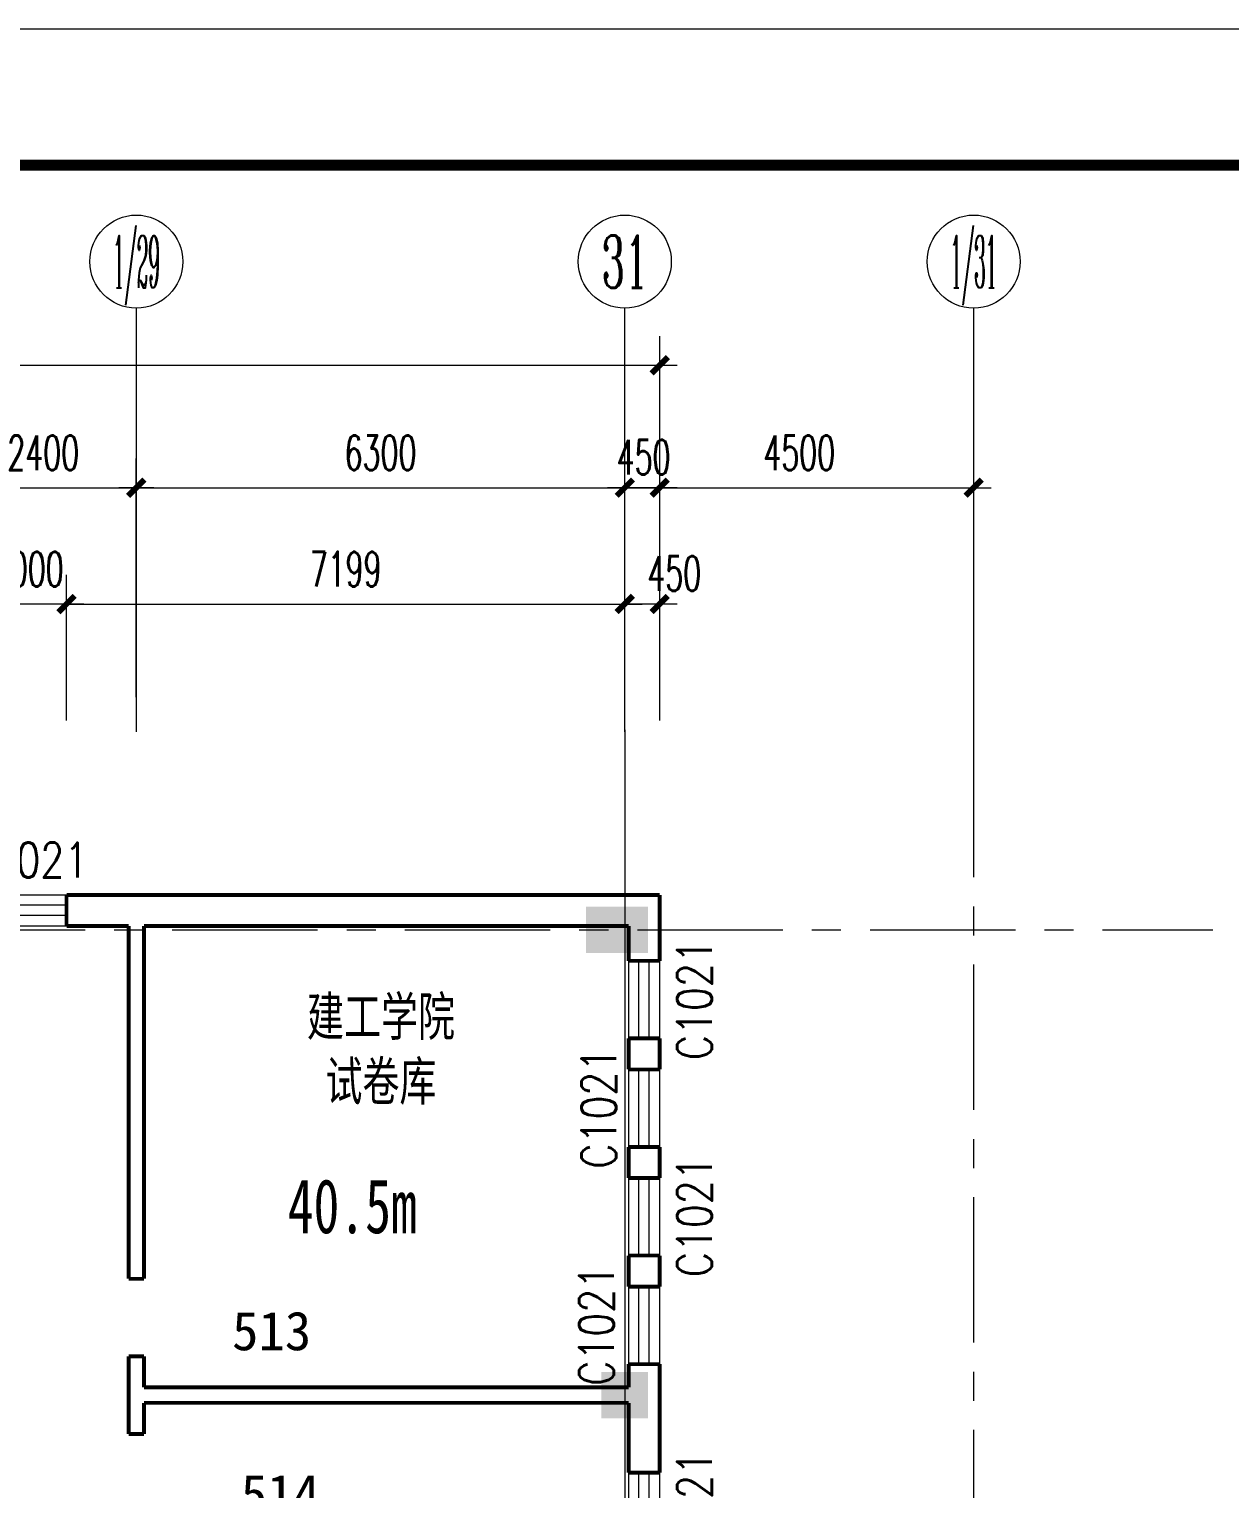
# Model space of a CAD drawing. Extents: x 2719331 to 3465925, y -270324 to -167476.
# Drawn here: x 3419275 to 3434762, y -187212 to -168389 of the extents above; entities that cross this region are included whole.
import ezdxf
from ezdxf.enums import TextEntityAlignment as Align

# ---------------------------------------------------------------- set-up
doc = ezdxf.new("R2010")
doc.units = 0
doc.header["$LTSCALE"] = 1500
doc.header["$MEASUREMENT"] = 0
doc.linetypes.add('CENTER', pattern=[2, 1.25, -0.25, 0.25, -0.25])
doc.layers.get('0').update_dxf_attribs({"linetype": 'CONTINUOUS', "lineweight": 0})
doc.layers.get('DEFPOINTS').update_dxf_attribs({"linetype": 'CONTINUOUS', "lineweight": 5})
for name, color, linetype, lineweight in [('AXIS', 7, 'CONTINUOUS', 5), ('AXIS_TEXT', 7, 'CONTINUOUS', 5), ('COLUMN', 7, 'CONTINUOUS', 5), ('DOTE', 7, 'CENTER', 5), ('WALL', 7, 'CONTINUOUS', 5), ('WINDOW', 7, 'CONTINUOUS', 5), ('WINDOW_TEXT', 7, 'CONTINUOUS', 5), ('我的', 7, 'CONTINUOUS', 5)]:
    doc.layers.add(name, color=color, linetype=linetype, lineweight=lineweight)
doc.layers.add('中文', color=4, linetype='CONTINUOUS')
doc.layers.add('地面', color=250, linetype='CONTINUOUS')
doc.styles.add('_SIMPLEX', font='SIMPLEX.shx', dxfattribs={"width": 0.6})
doc.styles.add('COMPLEX', font='COMPLEX')
doc.styles.add('DIM_FONT', font='romans.shx', dxfattribs={"width": 0.6})
doc.styles.add('HZ4', font='SimSun.ttf', dxfattribs={"width": 0.7, "height": 700})
doc.styles.add('SIMPLEX', font='SIMPLEX.SHX', dxfattribs={"width": 0.6})
doc.styles.get("Standard").update_dxf_attribs({"font": 'SIMHEI.TTF', "height": 1.2})
doc.dimstyles.new('DIMN150', dxfattribs={"dimscale": 1.5, "dimtxt": 300, "dimasz": 1, "dimexe": 250, "dimexo": 300, "dimgap": 150, "dimtad": 1, "dimdec": 0, "dimdsep": 46, "dimtxsty": 'DIM_FONT', "dimblk": '_DIMX', "dimcen": 2.5, "dimdle": 0.3, "dimclrd": 7, "dimclre": 256, "dimclrt": 256, "dimadec": 0, "dimazin": 0, "dimtfac": 1, "dimtdec": 0, "dimtix": 1, "dimtmove": 2, "dimatfit": 3, "dimldrblk": '_DIMX', "dimfxl": 1, "dimtvp": 1, "dimtolj": 1, "dimtzin": 0, "dimlwd": -1, "dimlwe": -1, "dimarcsym": 0})

# ---------------------------------------------------------------- blocks, each defined once
blk = doc.blocks.new('_FZH')
blk.add_solid([(0.5, -0.5), (-0.5, -0.5), (0.5, 0.5), (-0.5, 0.5)])
blk = doc.blocks.new('_WBLK')
for p, q in [((-0.5, 0.5), (0.5, 0.5)), ((0.5, 0.167), (-0.5, 0.167)), ((0.5, -0.167), (-0.5, -0.167)), ((-0.5, -0.5), (0.5, -0.5))]:
    blk.add_line(p, q)
at = {"layer": 'WINDOW_TEXT', "style": 'SIMPLEX', "flags": 9}
blk.add_attdef('A', text='', height=1, dxfattribs=at).set_placement((0, 1.5), align=Align.MIDDLE)
blk = doc.blocks.new('_AXISO')
blk.add_circle((0, 0), 0.5)
at = {"layer": 'AXIS_TEXT', "style": 'COMPLEX', "width": 1.041667}
blk.add_attdef('A', text='', height=0.56, dxfattribs=at).set_placement((-0.25, -0.28), (0.25, -0.28), align=Align.FIT)
blk = doc.blocks.new('_DIMX')
blk.add_line((-150, 0), (150, 0))
at = {"const_width": 50}
blk.add_lwpolyline([(-70, -70), (70, 70)], dxfattribs=at)
blk = doc.blocks.new('*D1227')
at = {"layer": 'DEFPOINTS', "color": 0, "lineweight": 25}
for p in [(3420657, -174302), (3418258, -177452), (3420657, -177452)]:
    blk.add_point(p, dxfattribs=at)
at = {"layer": '我的'}
for p, q in [((3418258, -177002), (3418258, -173927)), ((3420657, -177002), (3420657, -173927))]:
    blk.add_line(p, q, dxfattribs=at)
at = {"layer": '我的', "color": 7}
blk.add_line((3418259, -174302), (3420656, -174302), dxfattribs=at)
at = {"layer": '我的', "color": 7, "xscale": 1.5, "yscale": 1.5, "zscale": 1.5, "rotation": 180}
blk.add_blockref('_DIMX', (3418258, -174302), dxfattribs=at)
at = {"layer": '我的', "color": 7, "xscale": 1.5, "yscale": 1.5, "zscale": 1.5}
blk.add_blockref('_DIMX', (3420657, -174302), dxfattribs=at)
at = {"layer": '我的', "lineweight": 0, "insert": (3419457, -173852), "char_height": 450, "attachment_point": 5, "style": 'DIM_FONT'}
blk.add_mtext('\\A1;2400', dxfattribs=at)
blk = doc.blocks.new('*D1230')
at = {"layer": 'DEFPOINTS', "color": 0, "lineweight": 25}
for p in [(3427408, -172723), (3427408, -177068), (3370057, -177293)]:
    blk.add_point(p, dxfattribs=at)
at = {"layer": '我的'}
for p, q in [((3370057, -176843), (3370057, -172348)), ((3427408, -176618), (3427408, -172348))]:
    blk.add_line(p, q, dxfattribs=at)
at = {"layer": '我的', "color": 7}
blk.add_line((3370059, -172723), (3427406, -172723), dxfattribs=at)
at = {"layer": '我的', "color": 7, "xscale": 1.5, "yscale": 1.5, "zscale": 1.5, "rotation": 180}
blk.add_blockref('_DIMX', (3370057, -172723), dxfattribs=at)
at = {"layer": '我的', "color": 7, "xscale": 1.5, "yscale": 1.5, "zscale": 1.5}
blk.add_blockref('_DIMX', (3427408, -172723), dxfattribs=at)
at = {"layer": '我的', "lineweight": 0, "insert": (3398732, -172273), "char_height": 450, "attachment_point": 5, "style": 'DIM_FONT'}
blk.add_mtext('\\A1;57350', dxfattribs=at)
blk = doc.blocks.new('*D1247')
at = {"layer": 'DEFPOINTS', "color": 0, "lineweight": 25}
for p in [(3418757, -175802), (3418757, -177752), (3419757, -177752)]:
    blk.add_point(p, dxfattribs=at)
at = {"layer": '我的'}
for p, q in [((3418757, -177302), (3418757, -175427)), ((3419757, -177302), (3419757, -175427))]:
    blk.add_line(p, q, dxfattribs=at)
at = {"layer": '我的', "color": 7}
for p, q in [((3418756, -175802), (3418754, -175802)), ((3419757, -175802), (3418757, -175802)), ((3419759, -175802), (3419760, -175802))]:
    blk.add_line(p, q, dxfattribs=at)
at = {"layer": '我的', "color": 7, "xscale": 1.5, "yscale": 1.5, "zscale": 1.5}
blk.add_blockref('_DIMX', (3418757, -175802), dxfattribs=at)
at = {"layer": '我的', "color": 7, "xscale": 1.5, "yscale": 1.5, "zscale": 1.5, "rotation": 180}
blk.add_blockref('_DIMX', (3419757, -175802), dxfattribs=at)
at = {"layer": '我的', "lineweight": 0, "insert": (3419257, -175352), "char_height": 450, "attachment_point": 5, "style": 'DIM_FONT'}
blk.add_mtext('\\A1;1000', dxfattribs=at)
blk = doc.blocks.new('*D1179')
at = {"layer": 'DEFPOINTS', "color": 0, "lineweight": 25}
for p in [(3431458, -174302), (3431458, -177452), (3426958, -177752)]:
    blk.add_point(p, dxfattribs=at)
at = {"layer": '我的'}
for p, q in [((3426958, -177302), (3426958, -173927)), ((3431458, -177002), (3431458, -173927))]:
    blk.add_line(p, q, dxfattribs=at)
at = {"layer": '我的', "color": 7}
blk.add_line((3426959, -174302), (3431456, -174302), dxfattribs=at)
at = {"layer": '我的', "color": 7, "xscale": 1.5, "yscale": 1.5, "zscale": 1.5, "rotation": 180}
blk.add_blockref('_DIMX', (3426958, -174302), dxfattribs=at)
at = {"layer": '我的', "color": 7, "xscale": 1.5, "yscale": 1.5, "zscale": 1.5}
blk.add_blockref('_DIMX', (3431458, -174302), dxfattribs=at)
at = {"layer": '我的', "lineweight": 0, "insert": (3429208, -173852), "char_height": 450, "attachment_point": 5, "style": 'DIM_FONT'}
blk.add_mtext('\\A1;4500', dxfattribs=at)
blk = doc.blocks.new('*D1191')
at = {"layer": 'DEFPOINTS', "color": 0, "lineweight": 25}
for p in [(3426957, -175802), (3419757, -177752), (3426957, -177752)]:
    blk.add_point(p, dxfattribs=at)
at = {"layer": '我的'}
for p, q in [((3419757, -177302), (3419757, -175427)), ((3426957, -177302), (3426957, -175427))]:
    blk.add_line(p, q, dxfattribs=at)
at = {"layer": '我的', "color": 7}
blk.add_line((3419759, -175802), (3426955, -175802), dxfattribs=at)
at = {"layer": '我的', "color": 7, "xscale": 1.5, "yscale": 1.5, "zscale": 1.5, "rotation": 180}
blk.add_blockref('_DIMX', (3419757, -175802), dxfattribs=at)
at = {"layer": '我的', "color": 7, "xscale": 1.5, "yscale": 1.5, "zscale": 1.5}
blk.add_blockref('_DIMX', (3426957, -175802), dxfattribs=at)
at = {"layer": '我的', "lineweight": 0, "insert": (3423357, -175352), "char_height": 450, "attachment_point": 5, "style": 'DIM_FONT'}
blk.add_mtext('\\A1;7199', dxfattribs=at)
blk = doc.blocks.new('*D1192')
at = {"layer": 'DEFPOINTS', "color": 0, "lineweight": 25}
for p in [(3426958, -175802), (3426958, -177752), (3427408, -177752)]:
    blk.add_point(p, dxfattribs=at)
at = {"layer": '我的'}
for p, q in [((3426958, -177302), (3426958, -175427)), ((3427408, -177302), (3427408, -175427))]:
    blk.add_line(p, q, dxfattribs=at)
at = {"layer": '我的', "color": 7}
for p, q in [((3426956, -175802), (3426955, -175802)), ((3427408, -175802), (3426958, -175802)), ((3427409, -175802), (3427411, -175802))]:
    blk.add_line(p, q, dxfattribs=at)
at = {"layer": '我的', "color": 7, "xscale": 1.5, "yscale": 1.5, "zscale": 1.5}
blk.add_blockref('_DIMX', (3426958, -175802), dxfattribs=at)
at = {"layer": '我的', "color": 7, "xscale": 1.5, "yscale": 1.5, "zscale": 1.5, "rotation": 180}
blk.add_blockref('_DIMX', (3427408, -175802), dxfattribs=at)
at = {"layer": '我的', "lineweight": 0, "insert": (3427596, -175408), "char_height": 450, "attachment_point": 5, "style": 'DIM_FONT'}
blk.add_mtext('\\A1;450', dxfattribs=at)
blk = doc.blocks.new('*D1194')
at = {"layer": 'DEFPOINTS', "color": 0, "lineweight": 25}
for p in [(3426958, -174302), (3426958, -176252), (3427408, -176252)]:
    blk.add_point(p, dxfattribs=at)
at = {"layer": '我的'}
for p, q in [((3426958, -175802), (3426958, -173927)), ((3427408, -175802), (3427408, -173927))]:
    blk.add_line(p, q, dxfattribs=at)
at = {"layer": '我的', "color": 7}
for p, q in [((3426956, -174302), (3426955, -174302)), ((3427408, -174302), (3426958, -174302)), ((3427409, -174302), (3427411, -174302))]:
    blk.add_line(p, q, dxfattribs=at)
at = {"layer": '我的', "color": 7, "xscale": 1.5, "yscale": 1.5, "zscale": 1.5}
blk.add_blockref('_DIMX', (3426958, -174302), dxfattribs=at)
at = {"layer": '我的', "color": 7, "xscale": 1.5, "yscale": 1.5, "zscale": 1.5, "rotation": 180}
blk.add_blockref('_DIMX', (3427408, -174302), dxfattribs=at)
at = {"layer": '我的', "lineweight": 0, "insert": (3427201, -173908), "char_height": 450, "attachment_point": 5, "style": 'DIM_FONT'}
blk.add_mtext('\\A1;450', dxfattribs=at)
blk = doc.blocks.new('*D773')
at = {"layer": 'DEFPOINTS', "color": 0, "lineweight": 25}
for p in [(3426958, -174302), (3420657, -177452), (3426958, -177452)]:
    blk.add_point(p, dxfattribs=at)
at = {"layer": '我的'}
for p, q in [((3420657, -177002), (3420657, -173927)), ((3426958, -177002), (3426958, -173927))]:
    blk.add_line(p, q, dxfattribs=at)
at = {"layer": '我的', "color": 7}
blk.add_line((3420659, -174302), (3426956, -174302), dxfattribs=at)
at = {"layer": '我的', "color": 7, "xscale": 1.5, "yscale": 1.5, "zscale": 1.5, "rotation": 180}
blk.add_blockref('_DIMX', (3420657, -174302), dxfattribs=at)
at = {"layer": '我的', "color": 7, "xscale": 1.5, "yscale": 1.5, "zscale": 1.5}
blk.add_blockref('_DIMX', (3426958, -174302), dxfattribs=at)
at = {"layer": '我的', "lineweight": 0, "insert": (3423807, -173852), "char_height": 450, "attachment_point": 5, "style": 'DIM_FONT'}
blk.add_mtext('\\A1;6300', dxfattribs=at)

msp = doc.modelspace()

# ---------------------------------------------------------------- linework, layer by layer
at = {"layer": 'AXIS', "color": 250}
msp.add_lwpolyline([(3329204, -168389.2), (3329204, -269702.6), (3465924.5, -269702.6), (3465924.5, -168389.2)], close=True, dxfattribs=at)
at = {"layer": 'AXIS', "color": 0, "const_width": 140.2}
msp.add_lwpolyline([(3330956.8, -170142), (3330956.8, -267949.7), (3464171.7, -267949.7), (3464171.7, -170142)], close=True, dxfattribs=at)
at = {"layer": 'DOTE', "lineweight": 0}
for p, q in [((3431457.6, -177451.6), (3431457.2, -216276.2)), ((3388120.6, -180004.1), (3434541, -180004.1))]:
    msp.add_line(p, q, dxfattribs=at)
at = {"layer": 'WALL', "lineweight": 0, "const_width": 50}
for points in [[(3419757.2, -179554.1), (3419757.2, -179954.1)], [(3419757.2, -179554.1), (3427407.2, -179554.1)], [(3427407.2, -180404.1), (3427407.2, -179554.1)], [(3419757.2, -179954.1), (3420557.1, -179954.1)], [(3420557.1, -179954.1), (3420557.1, -184504.1)], [(3420757.1, -179954.1), (3427007.2, -179954.1)], [(3420757.1, -179954.1), (3420757.1, -184504.1)], [(3427007.2, -180404.1), (3427007.2, -179954.1)], [(3427407.2, -180404.1), (3427007.2, -180404.1)], [(3427007.2, -181804.1), (3427007.2, -181404.1)], [(3427407.2, -181404.1), (3427007.2, -181404.1)], [(3427407.2, -181804.1), (3427407.2, -181404.1)], [(3427407.2, -181804.1), (3427007.2, -181804.1)], [(3427007.2, -183204.1), (3427007.2, -182804.1)], [(3427407.2, -182804.1), (3427007.2, -182804.1)], [(3427407.2, -183204.1), (3427407.2, -182804.1)], [(3427407.2, -183204.1), (3427007.2, -183204.1)], [(3427007.2, -184604.1), (3427007.2, -184204.1)], [(3427407.2, -184204.1), (3427007.2, -184204.1)], [(3427407.2, -184604.1), (3427407.2, -184204.1)], [(3420557.1, -184504.1), (3420757.2, -184504.1)], [(3427407.2, -184604.1), (3427007.2, -184604.1)], [(3420557.1, -185504.1), (3420557.1, -186504.1)], [(3420557.2, -185504.1), (3420757.2, -185504.1)], [(3420757.1, -185504.1), (3420757.1, -185904.1)], [(3427407.2, -185604.1), (3427007.2, -185604.1)], [(3427007.2, -185904.1), (3427007.2, -185604.1)], [(3427407.2, -187004.1), (3427407.2, -185604.1)], [(3420757.1, -185904.1), (3427007.2, -185904.1)], [(3420757.1, -186104.1), (3420757.1, -186504.1)], [(3420757.1, -186104.1), (3427007.2, -186104.1)], [(3427007.2, -186104.1), (3427007.2, -187004.1)], [(3420557.1, -186504.1), (3420757.2, -186504.1)], [(3427407.2, -187004.1), (3427007.2, -187004.1)]]:
    msp.add_lwpolyline(points, dxfattribs=at)
at = {"layer": '我的', "lineweight": 0}
for p, q in [((3420657.6, -177451.6), (3420657.5, -171986.4)), ((3426957.6, -177451.6), (3426957.5, -171986.4)), ((3431457.5, -171986.4), (3431457.6, -177451.6)), ((3426958.1, -177424.7), (3426957.7, -248943.8))]:
    msp.add_line(p, q, dxfattribs=at)

# ---------------------------------------------------------------- block references
at = {"layer": 'COLUMN', "lineweight": 0, "yscale": 600, "zscale": 600}
for p, xscale in [((3426857.2, -180004.1), 800), ((3426957.2, -186004.1), 600)]:
    msp.add_blockref('_FZH', p, dxfattribs=dict(at, xscale=xscale))
at = {"layer": 'WINDOW', "lineweight": 0}
ref = msp.add_blockref('_WBLK', (3419257.2, -179754.1), dxfattribs=dict(at, xscale=1000, yscale=399.999105035793, zscale=1000))
ref.add_attrib('A', 'C1021', dxfattribs={"layer": 'WINDOW_TEXT', "height": 450, "style": '_SIMPLEX', "width": 0.8, "flags": 8}).set_placement((3419257.2, -179104.1), align=Align.MIDDLE)
ref = msp.add_blockref('_WBLK', (3427207.2, -180904.1), dxfattribs=dict(at, xscale=1000, yscale=400.000000053551, zscale=1000, rotation=270))
ref.add_attrib('A', 'C1021', dxfattribs={"layer": 'WINDOW_TEXT', "height": 450, "rotation": 90, "style": '_SIMPLEX', "width": 0.8, "flags": 8}).set_placement((3427857.2, -180904.1), align=Align.MIDDLE)
ref = msp.add_blockref('_WBLK', (3427207.2, -182304.1), dxfattribs=dict(at, xscale=1000, yscale=400.000000053551, zscale=1000, rotation=270))
ref.add_attrib('A', 'C1021', dxfattribs={"layer": 'WINDOW_TEXT', "height": 450, "rotation": 90, "style": '_SIMPLEX', "width": 0.8, "flags": 8}).set_placement((3426623.2, -182304.1), align=Align.MIDDLE)
ref = msp.add_blockref('_WBLK', (3427207.2, -183704.1), dxfattribs=dict(at, xscale=1000, yscale=400.000000053551, zscale=1000, rotation=270))
ref.add_attrib('A', 'C1021', dxfattribs={"layer": 'WINDOW_TEXT', "height": 450, "rotation": 90, "style": '_SIMPLEX', "width": 0.8, "flags": 8}).set_placement((3427857.2, -183704.1), align=Align.MIDDLE)
ref = msp.add_blockref('_WBLK', (3427207.2, -185104.1), dxfattribs=dict(at, xscale=1000, yscale=400.000000053551, zscale=1000, rotation=270))
ref.add_attrib('A', 'C1021', dxfattribs={"layer": 'WINDOW_TEXT', "height": 450, "rotation": 90, "style": '_SIMPLEX', "width": 0.8, "flags": 8}).set_placement((3426592.8, -185104.1), align=Align.MIDDLE)
ref = msp.add_blockref('_WBLK', (3427207.2, -187504.1), dxfattribs=dict(at, xscale=1000, yscale=400.000000053551, zscale=1000, rotation=270))
ref.add_attrib('A', 'C1021', dxfattribs={"layer": 'WINDOW_TEXT', "height": 450, "rotation": 90, "style": '_SIMPLEX', "width": 0.8, "flags": 8}).set_placement((3427857.2, -187504.1), align=Align.MIDDLE)
at = {"layer": '我的', "lineweight": 0}
ref = msp.add_blockref('_AXISO', (3420657.5, -171386.4), dxfattribs=dict(at, xscale=1200, yscale=1200, zscale=1200))
ref.add_attrib('A', '1/29', dxfattribs={"layer": 'AXIS_TEXT', "height": 672, "style": 'COMPLEX', "width": 0.264085}).set_placement((3420357.5, -171722.4), (3420957.5, -171722.4), align=Align.FIT)
ref = msp.add_blockref('_AXISO', (3426957.5, -171386.4), dxfattribs=dict(at, xscale=1200, yscale=1200, zscale=1200))
ref.add_attrib('A', '31', dxfattribs={"layer": 'AXIS_TEXT', "height": 672, "style": 'COMPLEX', "width": 0.669643}).set_placement((3426657.5, -171722.4), (3427257.5, -171722.4), align=Align.FIT)
ref = msp.add_blockref('_AXISO', (3431457.5, -171386.4), dxfattribs=dict(at, xscale=1200, yscale=1200, zscale=1200))
ref.add_attrib('A', '1/31', dxfattribs={"layer": 'AXIS_TEXT', "height": 672, "style": 'COMPLEX', "width": 0.288462}).set_placement((3431157.5, -171722.4), (3431757.5, -171722.4), align=Align.FIT)

# ---------------------------------------------------------------- texts
at = {"layer": '中文', "char_height": 500, "width": 6011.563, "attachment_point": 1}
for s, insert in [('{\\fFangSong_GB2312|b0|i0|c134|p49;\\C0;513}', (3421892.3, -184925)), ('{\\fFangSong_GB2312|b0|i0|c134|p49;\\C0;514}', (3422005.1, -187027.3))]:
    msp.add_mtext(s, dxfattribs=dict(at, insert=insert))
at = {"layer": '地面', "lineweight": 25, "insert": (3422609.1, -183216), "char_height": 700, "width": 2700.13, "attachment_point": 1, "style": 'HZ4'}
msp.add_mtext('{\\C3;40.5m}', dxfattribs=at)
at = {"layer": '我的', "lineweight": 25, "insert": (3423813, -180869.6), "char_height": 500, "width": 3592.62, "attachment_point": 2, "style": 'HZ4'}
msp.add_mtext('{\\f宋体|b0|i0|c134|p2;建工学院\\P试卷库}', dxfattribs=at)

# ---------------------------------------------------------------- dimensions: what is measured, and where the dimension line sits
at = {"layer": '我的', "lineweight": 0}
for base, p1, p2, picture, middle in [((3427407.6, -172722.5), (3370057.2, -177292.8), (3427407.6, -177067.9), '*D1230', (3398732.4, -172272.5)), ((3420657.2, -174301.6), (3418257.6, -177451.6), (3420657.2, -177451.6), '*D1227', (3419457.4, -173851.6)), ((3426957.6, -174301.6), (3420657.2, -177451.6), (3426957.6, -177451.6), '*D773', (3423807.4, -173851.6)), ((3418757.2, -175801.6), (3419757.2, -177751.6), (3418757.2, -177751.6), '*D1247', (3419257.2, -175351.6)), ((3426956.6, -175801.6), (3419757.2, -177751.6), (3426956.6, -177751.6), '*D1191', (3423356.9, -175351.6))]:
    dim = msp.add_linear_dim(base=base, p1=p1, p2=p2, dimstyle='DIMN150', dxfattribs=at)
    dim.commit()
    dim.dimension.update_dxf_attribs({"geometry": picture, "text_midpoint": middle})
for base, p1, p2, picture, middle in [((3426957.6, -174301.6), (3427407.6, -176251.6), (3426957.6, -176251.6), '*D1194', (3427200.7, -173908.5)), ((3426957.6, -175801.6), (3427407.6, -177751.6), (3426957.6, -177751.6), '*D1192', (3427595.7, -175408.5))]:
    dim = msp.add_linear_dim(base=base, p1=p1, p2=p2, dimstyle='DIMN150', dxfattribs=at)
    dim.commit()
    dim.dimension.update_dxf_attribs({"geometry": picture, "text_midpoint": middle, "dimtype": 160})
dim = msp.add_linear_dim(base=(3431457.6, -174301.6), p1=(3426957.6, -177751.6), p2=(3431457.6, -177451.6), angle=180, dimstyle='DIMN150', dxfattribs=at)
dim.commit()
dim.dimension.update_dxf_attribs({"geometry": '*D1179', "text_midpoint": (3429207.6, -173851.6)})

doc.saveas('drawing.dxf')
